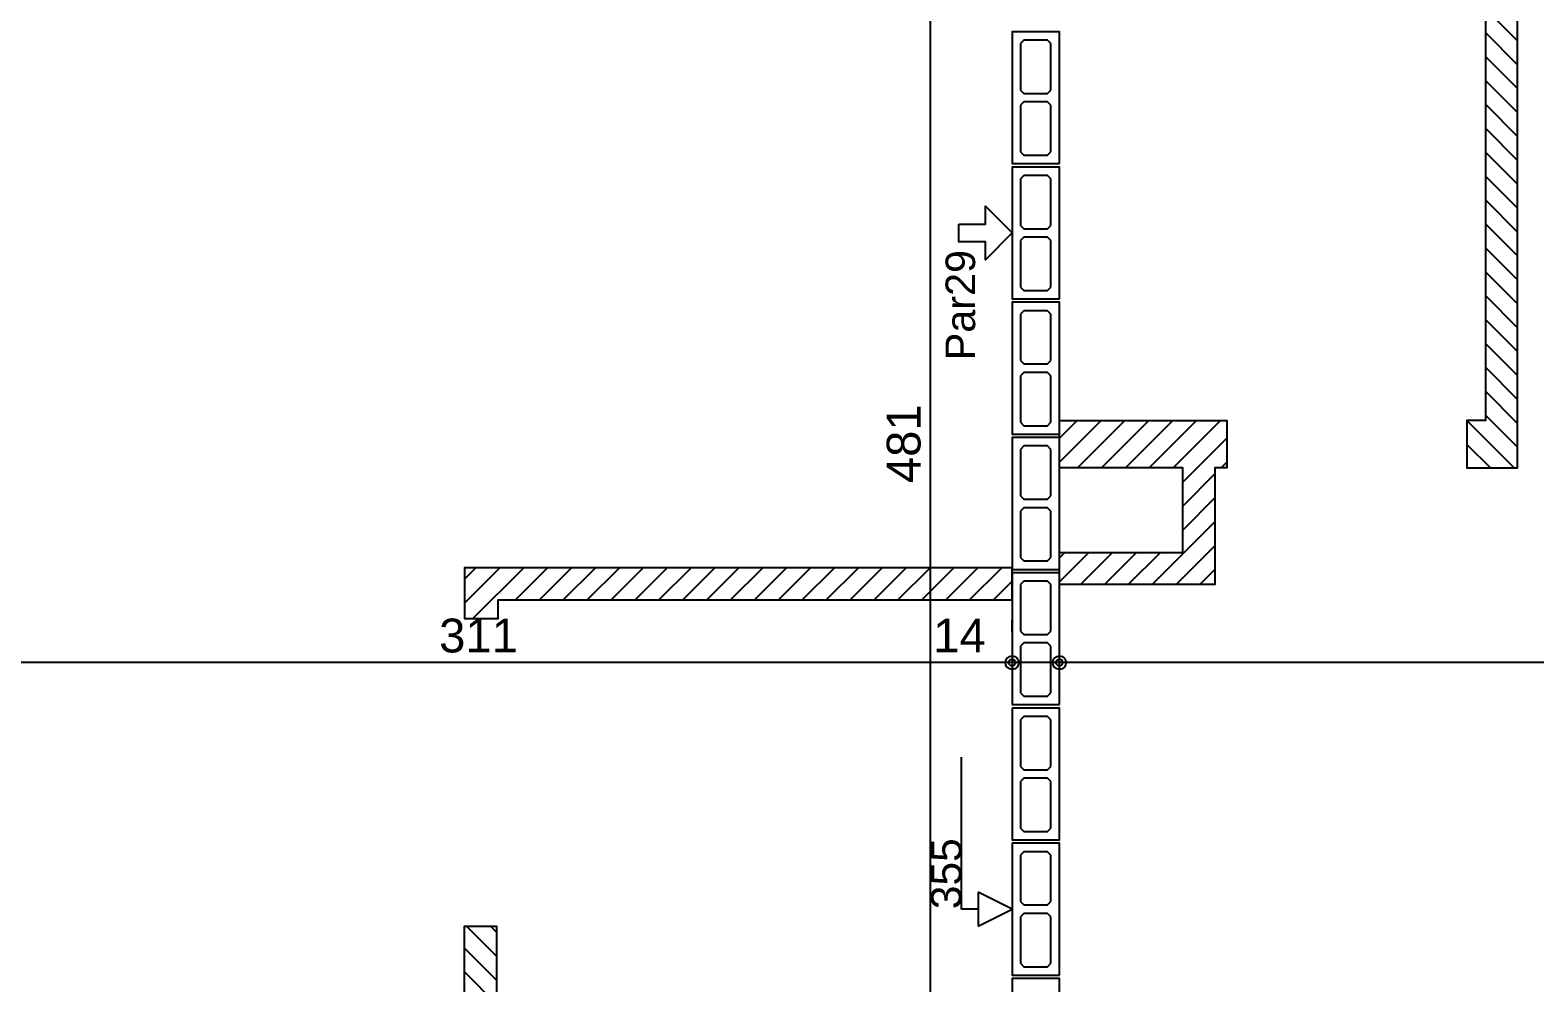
# Model space of a CAD drawing. Extents: x 0 to 119, y 0 to 84.
# Drawn here: x 30.62 to 39.53, y 64.18 to 69.82 of the extents above; entities that cross this region are included whole.
import ezdxf

# ---------------------------------------------------------------- set-up
doc = ezdxf.new("R2010")
doc.units = 0
doc.header["$MEASUREMENT"] = 0
doc.linetypes.add('ESTILO_TQS_0003', pattern=[1.5, 0.5, -0.4, 0.1, -0.5])
doc.linetypes.add('ESTILO_TQS_0005', pattern=[0.4, 0.3, -0.1])
for name, color, linetype in [('18', 6, 'CONTINUOUS'), ('27', 250, 'CONTINUOUS'), ('29', 9, 'CONTINUOUS'), ('3', 7, 'CONTINUOUS'), ('35', 255, 'CONTINUOUS')]:
    doc.layers.add(name, color=color, linetype=linetype)
doc.styles.add('TQS_ARIAL', font='arial.ttf')

msp = doc.modelspace()

# ---------------------------------------------------------------- linework, layer by layer
at = {"layer": '18', "color": 6, "linetype": 'Continuous'}
for p, q in [((36.13366, 64.61668), (36.13366, 65.51668)), ((36.43366, 64.61668), (36.23366, 64.71668)), ((36.23366, 64.71668), (36.23366, 64.51668)), ((36.23366, 64.61668), (36.13366, 64.61668)), ((36.23366, 64.51668), (36.43366, 64.61668))]:
    msp.add_line(p, q, dxfattribs=at)
at = {"layer": '27', "color": 250, "linetype": 'ESTILO_TQS_0005'}
for points in [[(36.64366, 69.44168), (36.66366, 69.46168), (36.66366, 69.73668), (36.64366, 69.75668), (36.50366, 69.75668), (36.48366, 69.73668), (36.48366, 69.46168), (36.50366, 69.44168), (36.64366, 69.44168)], [(36.64366, 69.07668), (36.66366, 69.09668), (36.66366, 69.37168), (36.64366, 69.39168), (36.50366, 69.39168), (36.48366, 69.37168), (36.48366, 69.09668), (36.50366, 69.07668), (36.64366, 69.07668)], [(36.64366, 68.64168), (36.66366, 68.66168), (36.66366, 68.93668), (36.64366, 68.95668), (36.50366, 68.95668), (36.48366, 68.93668), (36.48366, 68.66168), (36.50366, 68.64168), (36.64366, 68.64168)], [(36.64366, 68.27668), (36.66366, 68.29668), (36.66366, 68.57168), (36.64366, 68.59168), (36.50366, 68.59168), (36.48366, 68.57168), (36.48366, 68.29668), (36.50366, 68.27668), (36.64366, 68.27668)], [(36.64366, 67.84168), (36.66366, 67.86168), (36.66366, 68.13668), (36.64366, 68.15668), (36.50366, 68.15668), (36.48366, 68.13668), (36.48366, 67.86168), (36.50366, 67.84168), (36.64366, 67.84168)], [(36.64366, 67.47668), (36.66366, 67.49668), (36.66366, 67.77168), (36.64366, 67.79168), (36.50366, 67.79168), (36.48366, 67.77168), (36.48366, 67.49668), (36.50366, 67.47668), (36.64366, 67.47668)], [(36.64366, 67.04168), (36.66366, 67.06168), (36.66366, 67.33668), (36.64366, 67.35668), (36.50366, 67.35668), (36.48366, 67.33668), (36.48366, 67.06168), (36.50366, 67.04168), (36.64366, 67.04168)], [(36.64366, 66.67668), (36.66366, 66.69668), (36.66366, 66.97168), (36.64366, 66.99168), (36.50366, 66.99168), (36.48366, 66.97168), (36.48366, 66.69668), (36.50366, 66.67668), (36.64366, 66.67668)], [(36.64366, 66.24168), (36.66366, 66.26168), (36.66366, 66.53668), (36.64366, 66.55668), (36.50366, 66.55668), (36.48366, 66.53668), (36.48366, 66.26168), (36.50366, 66.24168), (36.64366, 66.24168)], [(36.64366, 65.87668), (36.66366, 65.89668), (36.66366, 66.17168), (36.64366, 66.19168), (36.50366, 66.19168), (36.48366, 66.17168), (36.48366, 65.89668), (36.50366, 65.87668), (36.64366, 65.87668)], [(36.50366, 65.75668), (36.48366, 65.73668), (36.48366, 65.46168), (36.50366, 65.44168), (36.64366, 65.44168), (36.66366, 65.46168), (36.66366, 65.73668), (36.64366, 65.75668), (36.50366, 65.75668)], [(36.50366, 65.39168), (36.48366, 65.37168), (36.48366, 65.09668), (36.50366, 65.07668), (36.64366, 65.07668), (36.66366, 65.09668), (36.66366, 65.37168), (36.64366, 65.39168), (36.50366, 65.39168)], [(36.64366, 64.64168), (36.66366, 64.66168), (36.66366, 64.93668), (36.64366, 64.95668), (36.50366, 64.95668), (36.48366, 64.93668), (36.48366, 64.66168), (36.50366, 64.64168), (36.64366, 64.64168)], [(36.64366, 64.27668), (36.66366, 64.29668), (36.66366, 64.57168), (36.64366, 64.59168), (36.50366, 64.59168), (36.48366, 64.57168), (36.48366, 64.29668), (36.50366, 64.27668), (36.64366, 64.27668)]]:
    msp.add_lwpolyline(points, dxfattribs=at)
at = {"layer": '29', "color": 9, "linetype": 'Continuous'}
for p, q in [((39.233934, 69.943353), (39.423934, 69.753353)), ((39.233934, 69.801931), (39.423934, 69.611931)), ((39.233934, 69.66051), (39.423934, 69.47051)), ((39.233934, 69.519089), (39.423934, 69.329089)), ((39.233934, 69.377667), (39.423934, 69.187667)), ((39.233934, 69.236246), (39.423934, 69.046246)), ((39.233934, 69.094825), (39.423934, 68.904825)), ((39.233934, 68.953403), (39.423934, 68.763403)), ((39.233934, 68.811982), (39.423934, 68.621982)), ((39.233934, 68.670561), (39.423934, 68.480561)), ((39.233934, 68.529139), (39.423934, 68.339139)), ((39.233934, 68.387718), (39.423934, 68.197718)), ((39.233934, 68.246297), (39.423934, 68.056297)), ((39.233934, 68.104875), (39.423934, 67.914875)), ((39.233934, 67.963454), (39.423934, 67.773454)), ((39.233934, 67.822033), (39.423934, 67.632033)), ((39.233934, 67.680611), (39.423934, 67.490611)), ((36.71366, 67.260673), (36.959665, 67.506678)), ((36.71366, 67.402094), (36.818244, 67.506678)), ((36.821089, 67.226681), (37.101087, 67.506678)), ((36.96251, 67.226681), (37.242508, 67.506678)), ((37.103932, 67.226681), (37.383929, 67.506678)), ((37.245353, 67.226681), (37.525351, 67.506678)), ((37.386774, 67.226681), (37.666772, 67.506678)), ((39.125024, 67.506678), (39.405024, 67.226678)), ((39.233934, 67.53919), (39.423934, 67.34919)), ((37.443924, 67.142409), (37.703926, 67.402411)), ((39.123934, 67.366347), (39.263603, 67.226678)), ((37.669615, 67.226678), (37.703926, 67.260989)), ((37.443924, 67.000988), (37.633925, 67.190989)), ((37.443924, 66.859566), (37.633925, 67.049567)), ((37.262457, 66.536678), (37.633925, 66.908146)), ((36.71366, 66.553566), (36.886774, 66.726681)), ((36.71366, 66.694988), (36.745353, 66.726681)), ((36.838195, 66.53668), (37.028196, 66.726681)), ((36.979616, 66.536679), (37.169617, 66.726681)), ((37.121037, 66.536679), (37.311038, 66.726681)), ((37.403878, 66.536677), (37.633925, 66.766725)), ((33.193581, 66.4276), (33.402757, 66.636776)), ((33.193584, 66.569024), (33.261336, 66.636776)), ((33.243067, 66.335664), (33.544179, 66.636776)), ((33.495504, 66.44668), (33.6856, 66.636776)), ((33.636925, 66.44668), (33.827021, 66.636776)), ((33.778346, 66.44668), (33.968443, 66.636776)), ((33.919768, 66.44668), (34.109864, 66.636776)), ((34.061189, 66.44668), (34.251285, 66.636776)), ((34.20261, 66.44668), (34.392707, 66.636776)), ((34.344032, 66.44668), (34.534128, 66.636776)), ((34.485453, 66.44668), (34.67555, 66.636776)), ((34.626875, 66.44668), (34.816971, 66.636776)), ((34.768296, 66.44668), (34.958392, 66.636776)), ((34.909717, 66.44668), (35.099814, 66.636776)), ((35.051139, 66.44668), (35.241235, 66.636776)), ((35.19256, 66.44668), (35.382656, 66.636776)), ((35.333981, 66.44668), (35.524078, 66.636776)), ((35.475403, 66.44668), (35.665499, 66.636776)), ((35.616824, 66.44668), (35.80692, 66.636776)), ((35.758245, 66.44668), (35.948342, 66.636776)), ((35.899667, 66.44668), (36.089763, 66.636776)), ((36.041088, 66.44668), (36.231184, 66.636776)), ((36.182509, 66.44668), (36.372606, 66.636776)), ((37.545299, 66.536677), (37.633925, 66.625303)), ((36.323931, 66.44668), (36.43366, 66.556409)), ((33.384493, 66.335669), (33.393517, 66.344693)), ((33.206495, 64.515662), (33.383514, 64.338643)), ((33.347916, 64.515662), (33.383514, 64.480064)), ((33.193618, 64.387118), (33.383514, 64.197222)), ((33.193618, 64.245696), (33.383514, 64.0558))]:
    msp.add_line(p, q, dxfattribs=at)
for points in [[(39.233934, 72.226659), (39.233934, 67.506678), (39.123934, 67.506678), (39.123934, 67.226678), (39.423934, 67.226678), (39.423934, 72.226659), (39.233934, 72.226659)], [(36.71366, 67.506678), (37.703926, 67.506678), (37.703926, 67.226678), (37.633925, 67.226678), (37.633925, 66.536676), (36.71366, 66.536681), (36.71366, 66.726681), (37.443924, 66.726681), (37.443924, 67.226681), (36.71366, 67.226681), (36.71366, 67.506678)], [(36.43366, 66.636776), (33.193585, 66.636776), (33.19358, 66.335663), (33.393517, 66.335669), (33.393515, 66.44668), (36.43366, 66.44668), (36.43366, 66.636776)], [(33.193618, 62.606428), (33.193618, 64.515662), (33.383514, 64.515662), (33.383514, 63.096776), (36.43366, 63.096776), (36.43366, 62.906776), (33.383618, 62.906776), (33.383618, 62.60668), (33.193618, 62.60668)]]:
    msp.add_lwpolyline(points, dxfattribs=at)
at = {"layer": '3', "color": 7, "linetype": 'Continuous'}
for points in [[(36.71366, 69.02668), (36.71366, 69.80668), (36.43366, 69.80668), (36.43366, 69.02668), (36.71366, 69.02668)], [(36.71366, 68.22668), (36.71366, 69.00668), (36.43366, 69.00668), (36.43366, 68.22668), (36.71366, 68.22668)], [(36.117713, 68.669338), (36.275686, 68.669338), (36.275686, 68.774654), (36.43366, 68.61668), (36.275686, 68.458706), (36.275686, 68.564022), (36.117713, 68.564022), (36.117713, 68.669338)], [(36.71366, 67.42668), (36.71366, 68.20668), (36.43366, 68.20668), (36.43366, 67.42668), (36.71366, 67.42668)], [(36.71366, 66.62668), (36.71366, 67.40668), (36.43366, 67.40668), (36.43366, 66.62668), (36.71366, 66.62668)], [(36.71366, 65.82668), (36.71366, 66.60668), (36.43366, 66.60668), (36.43366, 65.82668), (36.71366, 65.82668)], [(36.43366, 65.80668), (36.43366, 65.02668), (36.71366, 65.02668), (36.71366, 65.80668), (36.43366, 65.80668)], [(36.71366, 64.22668), (36.71366, 65.00668), (36.43366, 65.00668), (36.43366, 64.22668), (36.71366, 64.22668)], [(36.71366, 63.42668), (36.71366, 64.20668), (36.43366, 64.20668), (36.43366, 63.42668), (36.71366, 63.42668)]]:
    msp.add_lwpolyline(points, dxfattribs=at)
at = {"layer": '35', "color": 255, "linetype": 'Continuous'}
for p, q in [((35.95172, 62.35668), (35.95172, 72.47668)), ((36.43366, 66.25615), (36.43366, 66.325473)), ((36.43366, 66.25615), (36.43366, 66.325473)), ((36.71366, 66.27341), (36.71366, 66.325473)), ((36.71366, 66.27341), (36.71366, 66.325473)), ((36.68366, 66.075473), (29.96366, 66.075473)), ((36.96366, 66.075473), (36.18366, 66.075473)), ((44.313704, 66.075473), (36.46366, 66.075473)), ((36.43366, 66.00615), (36.43366, 66.00615)), ((36.43366, 66.00615), (36.43366, 66.00615)), ((36.71366, 66.02341), (36.71366, 66.02341)), ((36.71366, 66.02341), (36.71366, 66.02341))]:
    msp.add_line(p, q, dxfattribs=at)
for centre, radius in [((36.43366, 66.075473), 0.04), ((36.43366, 66.075473), 0.04), ((36.43366, 66.075473), 0.02), ((36.43366, 66.075473), 0.02), ((36.71366, 66.075473), 0.04), ((36.71366, 66.075473), 0.04), ((36.71366, 66.075473), 0.02), ((36.71366, 66.075473), 0.02)]:
    msp.add_circle(centre, radius, dxfattribs=at)

# ---------------------------------------------------------------- texts
at = {"layer": '18', "color": 6, "linetype": 'ESTILO_TQS_0003', "style": 'TQS_ARIAL'}
msp.add_text('355', height=0.18, rotation=90, dxfattribs=at).set_placement((36.13366, 64.61668))
at = {"layer": '3', "color": 7, "linetype": 'Continuous', "style": 'TQS_ARIAL'}
msp.add_text('Par29', height=0.175, rotation=90, dxfattribs=at).set_placement((36.21491, 67.863818))
at = {"layer": '35', "color": 255, "linetype": 'Continuous', "style": 'TQS_ARIAL'}
msp.add_text('481', height=0.2, rotation=90, dxfattribs=at).set_placement((35.89172, 67.13668))
for s, p in [('311', (33.04366, 66.135473)), ('14', (35.966993, 66.135473))]:
    msp.add_text(s, height=0.2, dxfattribs=at).set_placement(p)

doc.saveas('drawing.dxf')
